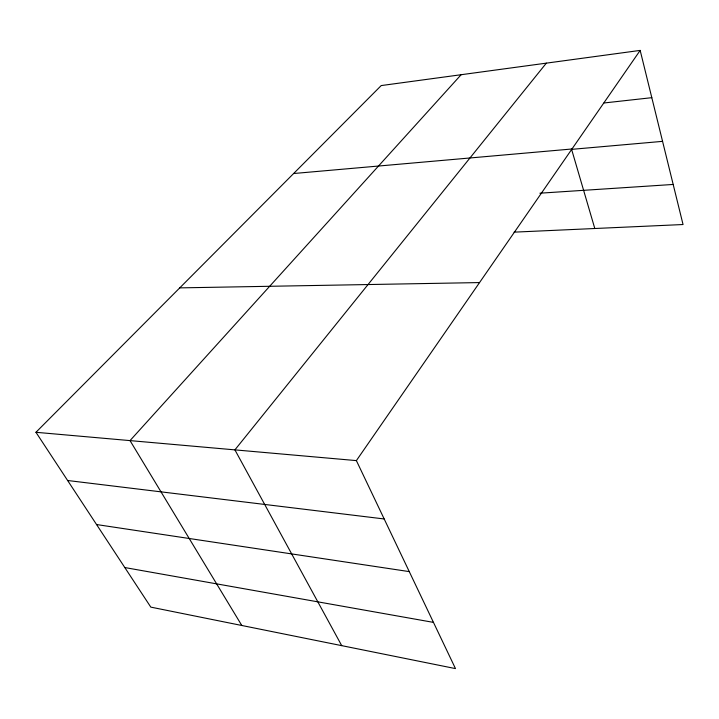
<?xml version="1.0" encoding="UTF-8"?>
<svg xmlns="http://www.w3.org/2000/svg" width="719" height="719" viewBox="0 0 719 719"><rect width="100%" height="100%" fill="white"/><g stroke="black" fill="none" stroke-linecap="round" stroke-linejoin="round"><path stroke-width="1.08" d="M640.171 50.402L381.214 85.57L35.95 432.29L150.81 607.124L455.478 668.598L356.381 460.609L640.171 50.402L683.05 224.526L514.067 232.147M546.332 63.146L234.906 449.869L341.723 645.644M461.14 74.713L130.022 440.603L241.8 625.485M603.96 102.979L651.809 97.676M293.64 173.522L571.965 148.986M662.567 141.355L571.605 149.363L594.802 228.507M539.915 193.195L673.182 184.45M179.759 287.879L479.546 282.576M35.95 432.29L356.381 460.609M67.622 480.499L384.189 518.965M96.562 524.546L409.273 571.614M124.8 567.543L433.458 622.384"/></g></svg>
